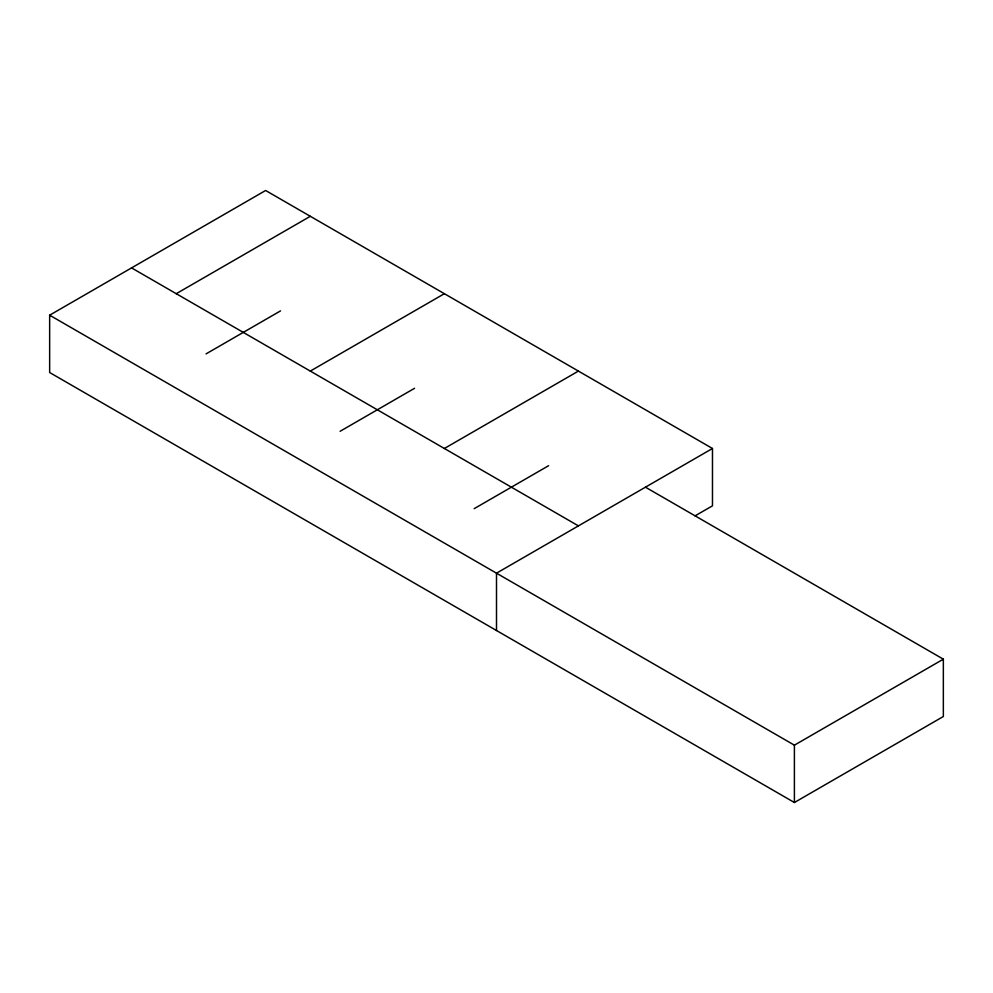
<?xml version="1.0" encoding="UTF-8"?>
<svg xmlns="http://www.w3.org/2000/svg" width="993" height="993" viewBox="0 0 993 993"><rect width="100%" height="100%" fill="white"/><g stroke="black" fill="none" stroke-linecap="round" stroke-linejoin="round"><path stroke-width="1.49" d="M645.45 487.178L943.35 659.178L943.35 716.512L794.4 802.505L49.65 372.524L49.65 315.191L265.627 190.495L712.477 448.488L712.477 505.822L695.05 515.876M176.257 293.692L310.312 216.3M206.047 353.893L280.522 310.896M310.312 371.084L444.368 293.692M340.102 431.285L414.577 388.288M444.368 448.488L578.423 371.084M474.157 508.677L548.632 465.68M712.477 448.488L496.5 573.184L496.5 630.505M49.65 315.191L794.4 745.172L943.35 659.178M131.572 267.899L578.423 525.88M794.4 745.172L794.4 802.505"/></g></svg>
